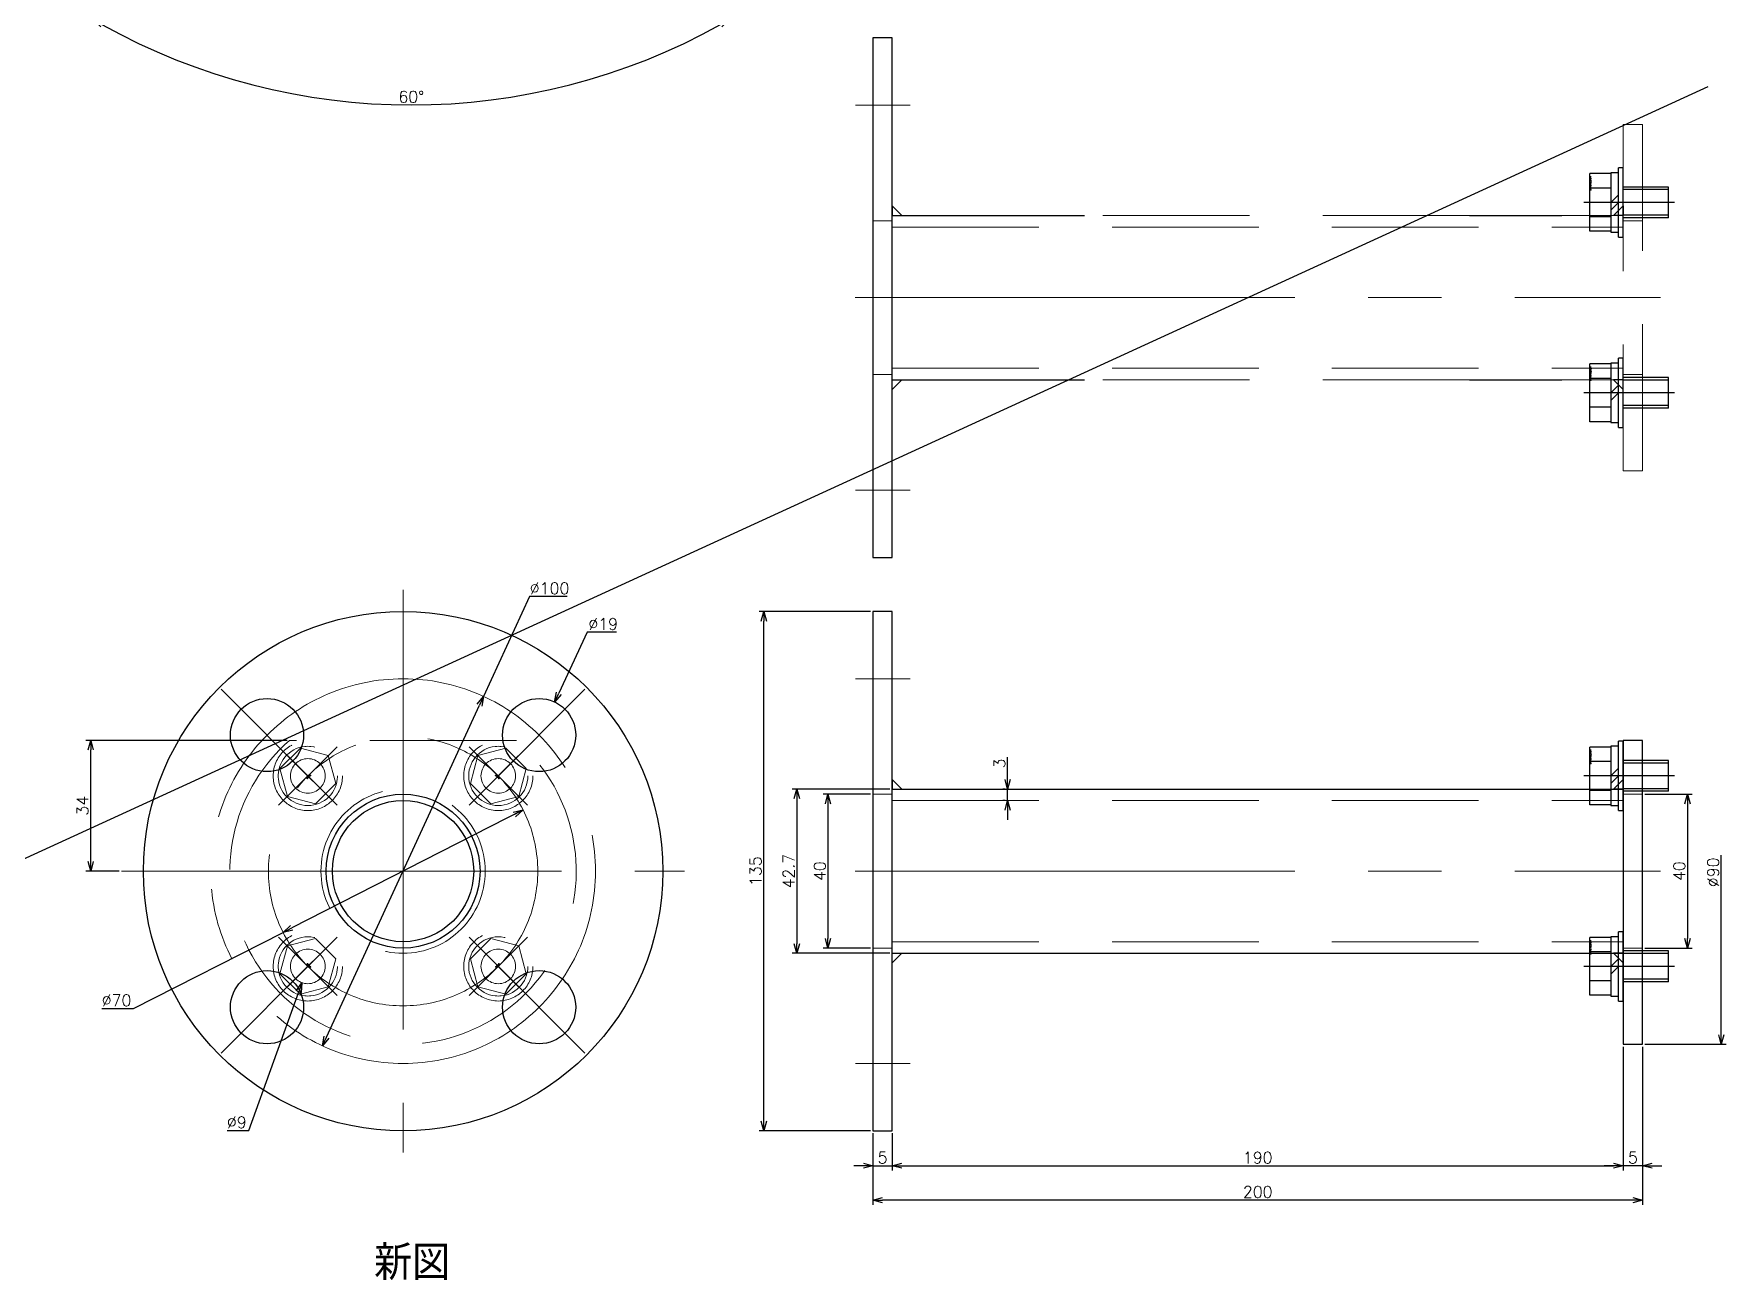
# Model space of a CAD drawing. Header units: millimetres. Extents: x -16130 to 36813, y -8099 to 27484.
# Drawn here: x 19631.4 to 20071.3, y 16841 to 17165 of the extents above; entities that cross this region are included whole.
import ezdxf

# ---------------------------------------------------------------- set-up
doc = ezdxf.new("R2010")
doc.units = ezdxf.units.MM
doc.header["$LTSCALE"] = 6
doc.header["$PDMODE"] = 99
doc.header["$PDSIZE"] = 1
doc.linetypes.add('CENTER2', pattern=[28.575, 19.05, -3.175, 3.175, -3.175])
doc.linetypes.add('HIDDEN', pattern=[9.525, 6.35, -3.175])
for name, color, linetype, lineweight in [('01_NORMAL', 7, 'Continuous', 25), ('04_HIDDEN', 2, 'HIDDEN', 13), ('05_CENTER', 4, 'CENTER2', 13), ('07_TEXT', 3, 'Continuous', 13), ('08_DIM', 3, 'Continuous', 13)]:
    doc.layers.add(name, color=color, linetype=linetype, lineweight=lineweight)
doc.layers.add('10_DRAFT', color=8, linetype='Continuous', lineweight=0, plot=False)
doc.styles.add('KSS_TXT', font='txt.shx', dxfattribs={"bigfont": 'extfont2.shx'})
doc.styles.add('KSS_TXT_L', font='txt.shx', dxfattribs={"height": 3, "bigfont": 'extfont2.shx'})
doc.dimstyles.new('KSS_DIM', dxfattribs={"dimtxt": 3, "dimasz": 2.5, "dimexe": 1.25, "dimexo": 0.625, "dimtad": 1, "dimdsep": 46, "dimtxsty": 'KSS_TXT', "dimblk": 'OPEN30', "dimcen": 0, "dimazin": 2, "dimtfac": 0.75, "dimtmove": 0, "dimatfit": 3, "dimldrblk": 'OPEN30', "dimfxl": 1, "dimtolj": 1, "dimarcsym": 0})
doc.dimstyles.new('KSS_DIM$3', dxfattribs={"dimtxt": 3, "dimasz": 2.5, "dimexe": 1.25, "dimexo": 0.625, "dimtad": 1, "dimtih": 1, "dimtoh": 1, "dimdsep": 46, "dimtxsty": 'KSS_TXT', "dimblk": 'OPEN30', "dimcen": 0, "dimazin": 2, "dimtfac": 0.75, "dimtofl": 0, "dimtmove": 0, "dimatfit": 3, "dimldrblk": 'OPEN30', "dimfxl": 1, "dimtolj": 1, "dimarcsym": 0})

# ---------------------------------------------------------------- blocks, each defined once
blk = doc.blocks.new('_Open30')
at = {"color": 0, "linetype": 'ByBlock', "lineweight": -2}
for p, q in [((-1, 0.27), (0, 0)), ((0, 0), (-1, -0.27)), ((0, 0), (-1, 0))]:
    blk.add_line(p, q, dxfattribs=at)
blk = doc.blocks.new('*D3506')
at = {"layer": '08_DIM', "color": 0, "lineweight": -2, "transparency": 16777216}
for p, q in [((20070.01, 16904.83), (20070.01, 16951.46)), ((20050.14, 16902.33), (20071.26, 16902.33))]:
    blk.add_line(p, q, dxfattribs=at)
at = {"layer": 'Defpoints', "color": 0, "transparency": 16777216}
for p in [(20044.52, 16947.33), (20070.01, 16947.33), (20049.52, 16902.33)]:
    blk.add_point(p, dxfattribs=at)
at = {"layer": '08_DIM', "color": 0, "lineweight": -2, "transparency": 16777216, "xscale": 2.5, "yscale": 2.5, "zscale": 2.5, "rotation": 270}
blk.add_blockref('_Open30', (20070.01, 16902.33), dxfattribs=at)
at = {"layer": '08_DIM', "color": 0, "transparency": 16777216, "insert": (20067.89, 16947.03), "char_height": 3, "attachment_point": 5, "rotation": 90, "style": 'KSS_TXT'}
blk.add_mtext('\\A1;%%C90', dxfattribs=at)
blk = doc.blocks.new('_None')
blk = doc.blocks.new('A$C684B73BF')
at = {"color": 0}
for centre, radius in [((0, 0), 67.5), ((-35.36, 35.36), 9.5), ((35.36, 35.36), 9.5), ((0, 0), 20), ((0, 0), 18.35), ((-35.36, -35.36), 9.5), ((35.36, -35.36), 9.5)]:
    blk.add_circle(centre, radius, dxfattribs=at)
at = {"layer": '04_HIDDEN'}
blk.add_line((29.48, 34), (-29.48, 34), dxfattribs=at)
for centre, radius in [((-24.75, 24.75), 4.5), ((24.75, 24.75), 4.5), ((0, 0), 21.35), ((-24.75, -24.75), 4.5), ((24.75, -24.75), 4.5)]:
    blk.add_circle(centre, radius, dxfattribs=at)
blk.add_arc((0, 0), 45, 130.9261, 49.0739, dxfattribs=at)
at = {"layer": '05_CENTER'}
for p, q in [((0, 73.14), (0, -73.14)), ((-23.43, 23.43), (-47.28, 47.28)), ((23.43, 23.43), (47.28, 47.28)), ((-29.94, 29.94), (-19.56, 19.56)), ((29.94, 29.94), (19.56, 19.56)), ((-73.14, 0), (73.14, 0)), ((-29.94, -29.94), (-19.56, -19.56)), ((29.94, -29.94), (19.56, -19.56)), ((-23.43, -23.43), (-47.28, -47.28)), ((23.43, -23.43), (47.28, -47.28))]:
    blk.add_line(p, q, dxfattribs=at)
for radius in [50, 35]:
    blk.add_circle((0, 0), radius, dxfattribs=at)
blk = doc.blocks.new('*D3676')
at = {"layer": '08_DIM', "color": 0, "lineweight": -2, "transparency": 16777216}
for p, q in [((19775.27, 17009.43), (19767.84, 16993.56)), ((19782.9, 17009.43), (19775.27, 17009.43))]:
    blk.add_line(p, q, dxfattribs=at)
at = {"layer": 'Defpoints', "color": 0, "transparency": 16777216}
for p in [(19766.78, 16991.29), (19758.72, 16974.09)]:
    blk.add_point(p, dxfattribs=at)
at = {"layer": '08_DIM', "color": 0, "lineweight": -2, "transparency": 16777216, "xscale": 2.5, "yscale": 2.5, "zscale": 2.5, "rotation": 244.9040557583574}
blk.add_blockref('_Open30', (19766.78, 16991.29), dxfattribs=at)
at = {"layer": '08_DIM', "color": 0, "transparency": 16777216, "insert": (19779.4, 17011.55), "char_height": 3, "attachment_point": 5, "style": 'KSS_TXT'}
blk.add_mtext('\\A1;%%C19', dxfattribs=at)
blk = doc.blocks.new('*D3677')
at = {"layer": '08_DIM', "color": 0, "lineweight": -2, "transparency": 16777216}
for p, q in [((19760.28, 17018.71), (19748.32, 16992.74)), ((19770.03, 17018.71), (19760.28, 17018.71)), ((19706.47, 16901.92), (19747.27, 16990.47))]:
    blk.add_line(p, q, dxfattribs=at)
at = {"layer": 'Defpoints', "color": 0, "transparency": 16777216}
for p in [(19748.32, 16992.74), (19706.47, 16901.92)]:
    blk.add_point(p, dxfattribs=at)
at = {"layer": '08_DIM', "color": 0, "lineweight": -2, "transparency": 16777216, "xscale": 2.5, "yscale": 2.5, "zscale": 2.5}
for p, rotation in [((19748.32, 16992.74), 65.26226660859625), ((19706.47, 16901.92), 245.2622666085962)]:
    blk.add_blockref('_Open30', p, dxfattribs=dict(at, rotation=rotation))
at = {"layer": '08_DIM', "color": 0, "transparency": 16777216, "insert": (19765.47, 17020.83), "char_height": 3, "attachment_point": 5, "style": 'KSS_TXT'}
blk.add_mtext('\\A1;%%C100', dxfattribs=at)
blk = doc.blocks.new('*D3678')
at = {"layer": '08_DIM', "color": 0, "lineweight": -2, "transparency": 16777216}
for p, q in [((19687.31, 16879.92), (19700.28, 16916)), ((19681.68, 16879.92), (19687.31, 16879.92))]:
    blk.add_line(p, q, dxfattribs=at)
at = {"layer": 'Defpoints', "color": 0, "transparency": 16777216}
for p in [(19704.17, 16926.82), (19701.12, 16918.35)]:
    blk.add_point(p, dxfattribs=at)
at = {"layer": '08_DIM', "color": 0, "lineweight": -2, "transparency": 16777216, "xscale": 2.5, "yscale": 2.5, "zscale": 2.5, "rotation": 70.22407814326742}
blk.add_blockref('_Open30', (19701.12, 16918.35), dxfattribs=at)
at = {"layer": '08_DIM', "color": 0, "transparency": 16777216, "insert": (19684.18, 16882.04), "char_height": 3, "attachment_point": 5, "style": 'KSS_TXT'}
blk.add_mtext('\\A1;%%C9', dxfattribs=at)
blk = doc.blocks.new('*D3679')
at = {"layer": '08_DIM', "color": 0, "lineweight": -2, "transparency": 16777216}
for p, q in [((19758.57, 16963.23), (19698.44, 16932.57)), ((19657.35, 16911.61), (19696.22, 16931.43)), ((19649.1, 16911.61), (19657.35, 16911.61))]:
    blk.add_line(p, q, dxfattribs=at)
at = {"layer": 'Defpoints', "color": 0, "transparency": 16777216}
for p in [(19758.57, 16963.23), (19696.22, 16931.43)]:
    blk.add_point(p, dxfattribs=at)
at = {"layer": '08_DIM', "color": 0, "lineweight": -2, "transparency": 16777216, "xscale": 2.5, "yscale": 2.5, "zscale": 2.5}
for p, rotation in [((19758.57, 16963.23), 27.01951214676804), ((19696.22, 16931.43), 207.019512146768)]:
    blk.add_blockref('_Open30', p, dxfattribs=dict(at, rotation=rotation))
at = {"layer": '08_DIM', "color": 0, "transparency": 16777216, "insert": (19652.91, 16913.74), "char_height": 3, "attachment_point": 5, "style": 'KSS_TXT'}
blk.add_mtext('\\A1;%%C70', dxfattribs=at)
blk = doc.blocks.new('*D3680')
at = {"layer": '08_DIM', "color": 0, "lineweight": -2, "transparency": 16777216}
for p, q in [((19848.89, 16967.33), (19836.58, 16967.33)), ((19837.83, 16964.83), (19837.83, 16929.83)), ((19848.89, 16927.33), (19836.58, 16927.33))]:
    blk.add_line(p, q, dxfattribs=at)
at = {"layer": 'Defpoints', "color": 0, "transparency": 16777216}
for p in [(19849.52, 16967.33), (19837.83, 16927.33), (19849.52, 16927.33)]:
    blk.add_point(p, dxfattribs=at)
at = {"layer": '08_DIM', "color": 0, "lineweight": -2, "transparency": 16777216, "xscale": 2.5, "yscale": 2.5, "zscale": 2.5}
for p, rotation in [((19837.83, 16967.33), 90), ((19837.83, 16927.33), 270)]:
    blk.add_blockref('_Open30', p, dxfattribs=dict(at, rotation=rotation))
at = {"layer": '08_DIM', "color": 0, "transparency": 16777216, "insert": (19835.71, 16947.33), "char_height": 3, "attachment_point": 5, "rotation": 90, "style": 'KSS_TXT'}
blk.add_mtext('\\A1;40', dxfattribs=at)
blk = doc.blocks.new('*D3681')
at = {"layer": '08_DIM', "color": 0, "lineweight": -2, "transparency": 16777216}
for p, q in [((19853.89, 16968.68), (19828.5, 16968.68)), ((19829.75, 16966.18), (19829.75, 16928.48)), ((19853.89, 16925.98), (19828.5, 16925.98))]:
    blk.add_line(p, q, dxfattribs=at)
at = {"layer": 'Defpoints', "color": 0, "transparency": 16777216}
for p in [(19854.52, 16968.68), (19829.75, 16925.98), (19854.52, 16925.98)]:
    blk.add_point(p, dxfattribs=at)
at = {"layer": '08_DIM', "color": 0, "lineweight": -2, "transparency": 16777216, "xscale": 2.5, "yscale": 2.5, "zscale": 2.5}
for p, rotation in [((19829.75, 16968.68), 90), ((19829.75, 16925.98), 270)]:
    blk.add_blockref('_Open30', p, dxfattribs=dict(at, rotation=rotation))
at = {"layer": '08_DIM', "color": 0, "transparency": 16777216, "insert": (19827.62, 16947.33), "char_height": 3, "attachment_point": 5, "rotation": 90, "style": 'KSS_TXT'}
blk.add_mtext('\\A1;42.7', dxfattribs=at)
blk = doc.blocks.new('*D3682')
at = {"layer": '08_DIM', "color": 0, "lineweight": -2, "transparency": 16777216}
for p, q in [((19884.52, 16971.18), (19884.52, 16976.93)), ((19883.89, 16968.68), (19883.27, 16968.68)), ((19883.89, 16965.68), (19883.27, 16965.68)), ((19884.52, 16965.68), (19884.52, 16968.68)), ((19884.52, 16963.18), (19884.52, 16960.68))]:
    blk.add_line(p, q, dxfattribs=at)
at = {"layer": 'Defpoints', "color": 0, "transparency": 16777216}
for p in [(19884.52, 16968.68), (19884.52, 16968.68), (19884.52, 16965.68)]:
    blk.add_point(p, dxfattribs=at)
at = {"layer": '08_DIM', "color": 0, "lineweight": -2, "transparency": 16777216, "xscale": 2.5, "yscale": 2.5, "zscale": 2.5}
for p, rotation in [((19884.52, 16968.68), 270), ((19884.52, 16965.68), 90)]:
    blk.add_blockref('_Open30', p, dxfattribs=dict(at, rotation=rotation))
at = {"layer": '08_DIM', "color": 0, "transparency": 16777216, "insert": (19882.39, 16975.31), "char_height": 3, "attachment_point": 5, "rotation": 90, "style": 'KSS_TXT'}
blk.add_mtext('\\A1;3', dxfattribs=at)
blk = doc.blocks.new('*D3683')
at = {"layer": '08_DIM', "color": 0, "lineweight": -2, "transparency": 16777216}
for p, q in [((19848.89, 17014.83), (19819.91, 17014.83)), ((19821.16, 16882.33), (19821.16, 17012.33)), ((19848.89, 16879.83), (19819.91, 16879.83))]:
    blk.add_line(p, q, dxfattribs=at)
at = {"layer": 'Defpoints', "color": 0, "transparency": 16777216}
for p in [(19821.16, 17014.83), (19849.52, 17014.83), (19849.52, 16879.83)]:
    blk.add_point(p, dxfattribs=at)
at = {"layer": '08_DIM', "color": 0, "lineweight": -2, "transparency": 16777216, "xscale": 2.5, "yscale": 2.5, "zscale": 2.5}
for p, rotation in [((19821.16, 17014.83), 90), ((19821.16, 16879.83), 270)]:
    blk.add_blockref('_Open30', p, dxfattribs=dict(at, rotation=rotation))
at = {"layer": '08_DIM', "color": 0, "transparency": 16777216, "insert": (19819.03, 16947.33), "char_height": 3, "attachment_point": 5, "rotation": 90, "style": 'KSS_TXT'}
blk.add_mtext('\\A1;135', dxfattribs=at)
blk = doc.blocks.new('*D3684')
at = {"layer": '08_DIM', "color": 0, "lineweight": -2, "transparency": 16777216}
for p, q in [((19697.29, 16981.33), (19644.95, 16981.33)), ((19646.2, 16949.83), (19646.2, 16978.83)), ((19653.63, 16947.33), (19644.95, 16947.33))]:
    blk.add_line(p, q, dxfattribs=at)
at = {"layer": 'Defpoints', "color": 0, "transparency": 16777216}
for p in [(19646.2, 16981.33), (19697.92, 16981.33), (19654.25, 16947.33)]:
    blk.add_point(p, dxfattribs=at)
at = {"layer": '08_DIM', "color": 0, "lineweight": -2, "transparency": 16777216, "xscale": 2.5, "yscale": 2.5, "zscale": 2.5}
for p, rotation in [((19646.2, 16981.33), 90), ((19646.2, 16947.33), 270)]:
    blk.add_blockref('_Open30', p, dxfattribs=dict(at, rotation=rotation))
at = {"layer": '08_DIM', "color": 0, "transparency": 16777216, "insert": (19644.07, 16964.33), "char_height": 3, "attachment_point": 5, "rotation": 90, "style": 'KSS_TXT'}
blk.add_mtext('\\A1;34', dxfattribs=at)
blk = doc.blocks.new('*D3686')
at = {"layer": '08_DIM', "color": 0, "lineweight": -2, "transparency": 16777216}
for p, q in [((20044.52, 16901.71), (20044.52, 16869.52)), ((20049.52, 16901.71), (20049.52, 16869.52)), ((20042.02, 16870.77), (20039.52, 16870.77)), ((20049.52, 16870.77), (20044.52, 16870.77)), ((20052.02, 16870.77), (20054.52, 16870.77))]:
    blk.add_line(p, q, dxfattribs=at)
at = {"layer": 'Defpoints', "color": 0, "transparency": 16777216}
for p in [(20044.52, 16902.33), (20049.52, 16902.33), (20044.52, 16870.77)]:
    blk.add_point(p, dxfattribs=at)
at = {"layer": '08_DIM', "color": 0, "lineweight": -2, "transparency": 16777216, "xscale": 2.5, "yscale": 2.5, "zscale": 2.5}
blk.add_blockref('_Open30', (20044.52, 16870.77), dxfattribs=at)
at = {"layer": '08_DIM', "color": 0, "lineweight": -2, "transparency": 16777216, "xscale": 2.5, "yscale": 2.5, "zscale": 2.5, "rotation": 180}
blk.add_blockref('_Open30', (20049.52, 16870.77), dxfattribs=at)
at = {"layer": '08_DIM', "color": 0, "transparency": 16777216, "insert": (20047.02, 16872.89), "char_height": 3, "attachment_point": 5, "style": 'KSS_TXT'}
blk.add_mtext('\\A1;5', dxfattribs=at)
blk = doc.blocks.new('*D3687')
at = {"layer": '08_DIM', "color": 0, "lineweight": -2, "transparency": 16777216}
for p, q in [((20049.52, 16901.71), (20049.52, 16860.59)), ((19849.52, 16879.21), (19849.52, 16860.59)), ((20047.02, 16861.84), (19852.02, 16861.84))]:
    blk.add_line(p, q, dxfattribs=at)
at = {"layer": 'Defpoints', "color": 0, "transparency": 16777216}
for p in [(20049.52, 16902.33), (19849.52, 16879.83), (19849.52, 16861.84)]:
    blk.add_point(p, dxfattribs=at)
at = {"layer": '08_DIM', "color": 0, "lineweight": -2, "transparency": 16777216, "xscale": 2.5, "yscale": 2.5, "zscale": 2.5, "rotation": 180}
blk.add_blockref('_Open30', (19849.52, 16861.84), dxfattribs=at)
at = {"layer": '08_DIM', "color": 0, "lineweight": -2, "transparency": 16777216, "xscale": 2.5, "yscale": 2.5, "zscale": 2.5}
blk.add_blockref('_Open30', (20049.52, 16861.84), dxfattribs=at)
at = {"layer": '08_DIM', "color": 0, "transparency": 16777216, "insert": (19949.52, 16863.97), "char_height": 3, "attachment_point": 5, "style": 'KSS_TXT'}
blk.add_mtext('\\A1;200', dxfattribs=at)
blk = doc.blocks.new('*D3688')
at = {"layer": '08_DIM', "color": 0, "lineweight": -2, "transparency": 16777216}
for p, q in [((19849.52, 16879.21), (19849.52, 16869.52)), ((19854.52, 16879.21), (19854.52, 16869.52)), ((19847.02, 16870.77), (19844.52, 16870.77)), ((19849.52, 16870.77), (19854.52, 16870.77)), ((19857.02, 16870.77), (19859.52, 16870.77))]:
    blk.add_line(p, q, dxfattribs=at)
at = {"layer": 'Defpoints', "color": 0, "transparency": 16777216}
for p in [(19849.52, 16879.83), (19854.52, 16879.83), (19854.52, 16870.77)]:
    blk.add_point(p, dxfattribs=at)
at = {"layer": '08_DIM', "color": 0, "lineweight": -2, "transparency": 16777216, "xscale": 2.5, "yscale": 2.5, "zscale": 2.5}
blk.add_blockref('_Open30', (19849.52, 16870.77), dxfattribs=at)
at = {"layer": '08_DIM', "color": 0, "lineweight": -2, "transparency": 16777216, "xscale": 2.5, "yscale": 2.5, "zscale": 2.5, "rotation": 180}
blk.add_blockref('_Open30', (19854.52, 16870.77), dxfattribs=at)
at = {"layer": '08_DIM', "color": 0, "transparency": 16777216, "insert": (19852.02, 16872.89), "char_height": 3, "attachment_point": 5, "style": 'KSS_TXT'}
blk.add_mtext('\\A1;5', dxfattribs=at)
blk = doc.blocks.new('*D3689')
at = {"layer": '08_DIM', "color": 0, "lineweight": -2, "transparency": 16777216}
for p, q in [((20044.52, 16901.71), (20044.52, 16869.52)), ((19854.52, 16879.21), (19854.52, 16869.52)), ((19857.02, 16870.77), (20042.02, 16870.77))]:
    blk.add_line(p, q, dxfattribs=at)
at = {"layer": 'Defpoints', "color": 0, "transparency": 16777216}
for p in [(20044.52, 16902.33), (19854.52, 16879.83), (20044.52, 16870.77)]:
    blk.add_point(p, dxfattribs=at)
at = {"layer": '08_DIM', "color": 0, "lineweight": -2, "transparency": 16777216, "xscale": 2.5, "yscale": 2.5, "zscale": 2.5, "rotation": 180}
blk.add_blockref('_Open30', (19854.52, 16870.77), dxfattribs=at)
at = {"layer": '08_DIM', "color": 0, "lineweight": -2, "transparency": 16777216, "xscale": 2.5, "yscale": 2.5, "zscale": 2.5}
blk.add_blockref('_Open30', (20044.52, 16870.77), dxfattribs=at)
at = {"layer": '08_DIM', "color": 0, "transparency": 16777216, "insert": (19949.52, 16872.89), "char_height": 3, "attachment_point": 5, "style": 'KSS_TXT'}
blk.add_mtext('\\A1;190', dxfattribs=at)
blk = doc.blocks.new('*D3690')
at = {"layer": '08_DIM', "color": 0, "lineweight": -2, "transparency": 16777216}
for p, q in [((20050.14, 16967.33), (20062.45, 16967.33)), ((20061.2, 16964.83), (20061.2, 16929.83)), ((20050.14, 16927.33), (20062.45, 16927.33))]:
    blk.add_line(p, q, dxfattribs=at)
at = {"layer": 'Defpoints', "color": 0, "transparency": 16777216}
for p in [(20049.52, 16967.33), (20049.52, 16927.33), (20061.2, 16927.33)]:
    blk.add_point(p, dxfattribs=at)
at = {"layer": '08_DIM', "color": 0, "lineweight": -2, "transparency": 16777216, "xscale": 2.5, "yscale": 2.5, "zscale": 2.5}
for p, rotation in [((20061.2, 16967.33), 90), ((20061.2, 16927.33), 270)]:
    blk.add_blockref('_Open30', p, dxfattribs=dict(at, rotation=rotation))
at = {"layer": '08_DIM', "color": 0, "transparency": 16777216, "insert": (20059.07, 16947.33), "char_height": 3, "attachment_point": 5, "rotation": 90, "style": 'KSS_TXT'}
blk.add_mtext('\\A1;40', dxfattribs=at)
blk = doc.blocks.new('A$C684B765D')
at = {"color": 0}
for p, q in [((-195, 21.35), (-5, 21.35)), ((-195, -21.35), (-5, -21.35))]:
    blk.add_line(p, q, dxfattribs=at)
blk.add_lwpolyline([(-195, 67.5), (-200, 67.5), (-200, -67.5), (-195, -67.5)], close=True, dxfattribs=at)
at = {"color": 3}
for points in [[(-195, 21.35), (-192.5, 21.35), (-192.5, 21.35), (-195, 23.85)], [(-5, 21.35), (-7.5, 21.35), (-7.5, 21.35), (-5, 23.85)], [(-195, -21.35), (-192.5, -21.35), (-192.5, -21.35), (-195, -23.85)], [(-5, -21.35), (-7.5, -21.35), (-7.5, -21.35), (-5, -23.85)]]:
    blk.add_lwpolyline(points, close=True, dxfattribs=at)
at = {"layer": '01_NORMAL'}
blk.add_lwpolyline([(0, 34), (-5, 34), (-5, -45), (0, -45)], close=True, dxfattribs=at)
at = {"layer": '04_HIDDEN'}
for p, q in [((-195, 20), (-200, 20)), ((-195, 18.35), (-5, 18.35)), ((-5, 20), (0, 20)), ((-195, -20), (-200, -20)), ((-195, -18.35), (-5, -18.35)), ((-5, -20), (0, -20))]:
    blk.add_line(p, q, dxfattribs=at)
at = {"layer": '05_CENTER'}
for p, q in [((-190.34, 50), (-204.57, 50)), ((4.66, 24.75), (-9.57, 24.75)), ((-204.62, 0), (4.68, 0)), ((4.66, -24.75), (-9.57, -24.75)), ((-190.34, -50), (-204.57, -50))]:
    blk.add_line(p, q, dxfattribs=at)
blk = doc.blocks.new('A$C4F344C99_1')
at = {"color": 0, "linetype": 'CENTER2'}
blk.add_line((0, -13.3), (0, 10.2), dxfattribs=at)
at = {"color": 0}
for p, q in [((-7.51, 8.7), (7.51, 8.7)), ((-7.51, 3.2), (-7.51, 8.7)), ((-3.75, 3.2), (-3.75, 8.7)), ((3.75, 3.2), (3.75, 8.7)), ((7.51, 3.2), (7.51, 8.7)), ((-9, 1.2), (9, 1.2)), ((-9, 1.2), (-9, 0)), ((-9, 0), (9, 0)), ((-7.7, 3.2), (-7.7, 1.2)), ((7.7, 3.2), (-7.7, 3.2)), ((0, 1.2), (-2, 3.2)), ((0, 3.2), (2, 1.2)), ((7.7, 1.2), (7.7, 3.2)), ((9, 0), (9, 1.2))]:
    blk.add_line(p, q, dxfattribs=at)
at = {"color": 0, "linetype": 'HIDDEN'}
for p, q in [((-4, -11.8), (-4, 0)), ((-3.32, -11.8), (-3.32, 0)), ((3.32, -11.8), (3.32, 0)), ((4, -11.8), (4, 0)), ((-4, -11.8), (4, -11.8))]:
    blk.add_line(p, q, dxfattribs=at)
at = {"layer": '10_DRAFT', "style": 'KSS_TXT_L'}
blk.add_text('BT-M8x15L,SW,PW', height=0.3, dxfattribs=at).set_placement((3.13, 8.36))
blk = doc.blocks.new('A$C67FD2836_1_1_1_1')
at = {"color": 0, "linetype": 'CENTER2'}
for p, q in [((0, -10.75), (0, 10.75)), ((-10.75, 0), (10.75, 0))]:
    blk.add_line(p, q, dxfattribs=at)
at = {"color": 0}
for p, q in [((-7.51, 0), (-3.75, 6.5)), ((-3.75, 6.5), (3.75, 6.5)), ((3.75, 6.5), (7.51, 0)), ((-3.75, -6.5), (-7.51, 0)), ((7.51, 0), (3.75, -6.5)), ((3.75, -6.5), (-3.75, -6.5))]:
    blk.add_line(p, q, dxfattribs=at)
for radius in [9, 7.7]:
    blk.add_circle((0, 0), radius, dxfattribs=at)
at = {"layer": '10_DRAFT', "style": 'KSS_TXT_L'}
blk.add_text('BT-M8', height=0.3, dxfattribs=at).set_placement((-0.69, -0.48))
blk = doc.blocks.new('*D3791')
at = {"layer": '08_DIM', "color": 0, "lineweight": -2, "transparency": 16777216}
for p, q in [((19664.55, 17199.04), (19646.34, 17167.51)), ((19794.51, 17199.04), (19812.72, 17167.51))]:
    blk.add_line(p, q, dxfattribs=at)
blk.add_arc((19729.53, 17311.6), 165.13, 240.8674, 299.1326, dxfattribs=at)
at = {"layer": 'Defpoints', "color": 0, "transparency": 16777216}
for p in [(19674.2, 17215.76), (19784.86, 17215.76), (19664.86, 17199.59), (19794.2, 17199.58), (19700.86, 17148.97)]:
    blk.add_point(p, dxfattribs=at)
at = {"layer": '08_DIM', "color": 0, "lineweight": -2, "transparency": 16777216, "xscale": 2.5, "yscale": 2.5, "zscale": 2.5}
for p, rotation in [((19646.96, 17168.59), 150.4337151135346), ((19812.1, 17168.59), 29.56628488648488)]:
    blk.add_blockref('_Open30', p, dxfattribs=dict(at, rotation=rotation))
at = {"layer": '08_DIM', "color": 0, "transparency": 16777216, "insert": (19729.53, 17148.59), "char_height": 3, "attachment_point": 5, "style": 'KSS_TXT'}
blk.add_mtext('\\A1;60%%d', dxfattribs=at)
blk = doc.blocks.new('A$C684CE41A')
at = {"color": 0}
for p, q in [((-195, 21.35), (-145, 21.35)), ((-45, 21.35), (-21, 21.35)), ((-195, -21.35), (-145, -21.35)), ((-45, -21.35), (-21, -21.35))]:
    blk.add_line(p, q, dxfattribs=at)
blk.add_lwpolyline([(-195, 67.5), (-200, 67.5), (-200, -67.5), (-195, -67.5)], close=True, dxfattribs=at)
at = {"color": 3}
for points in [[(-195, 21.35), (-192.5, 21.35), (-192.5, 21.35), (-195, 23.85)], [(-5, 21.35), (-7.5, 21.35), (-7.5, 21.35), (-5, 23.85)], [(-195, -21.35), (-192.5, -21.35), (-192.5, -21.35), (-195, -23.85)], [(-5, -21.35), (-7.5, -21.35), (-7.5, -21.35), (-5, -23.85)]]:
    blk.add_lwpolyline(points, close=True, dxfattribs=at)
at = {"layer": '04_HIDDEN'}
for p, q in [((-195, 20), (-200, 20)), ((-195, 18.35), (-5, 18.35)), ((-45, 21.35), (-145, 21.35)), ((-5, 21.35), (-21, 21.35)), ((-5, 20), (0, 20)), ((-195, -20), (-200, -20)), ((-195, -18.35), (-5, -18.35)), ((-45, -21.35), (-145, -21.35)), ((-5, -21.35), (-21, -21.35)), ((-5, -20), (0, -20))]:
    blk.add_line(p, q, dxfattribs=at)
blk.add_lwpolyline([(0, 45), (-5, 45), (-5, -45), (0, -45)], close=True, dxfattribs=at)
at = {"layer": '05_CENTER'}
for p, q in [((-190.34, 50), (-204.57, 50)), ((4.66, 24.75), (-9.57, 24.75)), ((-204.62, 0), (4.68, 0)), ((4.66, -24.75), (-9.57, -24.75)), ((-190.34, -50), (-204.57, -50))]:
    blk.add_line(p, q, dxfattribs=at)

msp = doc.modelspace()

# ---------------------------------------------------------------- linework, layer by layer
at = {"color": 2}
msp.add_line((20066.4837, 17151.20651), (19423.83831, 16856.53009), dxfattribs=at)

# ---------------------------------------------------------------- block references
for name, p in [('A$C684CE41A', (20049.51664, 17096.38903)), ('A$C684B73BF', (19727.39488, 16947.3331)), ('A$C684B765D', (20049.51664, 16947.3331))]:
    msp.add_blockref(name, p)
at = {"rotation": 90}
for p in [(20044.51664, 17121.13777), (20044.51664, 17071.64029), (20044.51664, 16972.08183), (20044.51664, 16922.58435)]:
    msp.add_blockref('A$C4F344C99_1', p, dxfattribs=at)
at = {"layer": '04_HIDDEN'}
for p, rotation in [((19702.64614, 16972.08183), 44.99999999999999), ((19752.14362, 16972.08183), 314.9999999999999), ((19702.64614, 16922.58436), 135), ((19752.14362, 16922.58436), 225)]:
    msp.add_blockref('A$C67FD2836_1_1_1_1', p, dxfattribs=dict(at, rotation=rotation))

# ---------------------------------------------------------------- texts
at = {"layer": '07_TEXT', "color": 1, "style": 'KSS_TXT'}
msp.add_text('新図', height=9, dxfattribs=at).set_placement((19719.85029, 16841.07533))

# ---------------------------------------------------------------- dimensions: what is measured, and where the dimension line sits
at = {"layer": '08_DIM'}
dim = msp.add_angular_dim_2l(base=(19700.85509, 17148.97352), line1=((19674.20119, 17215.76482), (19664.86014, 17199.58565)), line2=((19784.85955, 17215.76362), (19794.2006, 17199.58445)), dimstyle='KSS_DIM', dxfattribs=at)
dim.commit()
dim.dimension.update_dxf_attribs({"geometry": '*D3791', "text_midpoint": (19729.53002, 17148.58979)})
for p1, p2, override, picture, middle in [((19706.47161, 16901.92146), (19748.31814, 16992.74473), {"dimpost": '%%C<>', "dimtix": 1, "dimatfit": 2}, '*D3677', (19765.46882, 17018.70949)), ((19758.72093, 16974.08525), (19766.7795, 16991.29162), {"dimpost": '%%C<>'}, '*D3676', (19779.39953, 17009.42842)), ((19758.57469, 16963.23338), (19696.21506, 16931.43281), {"dimpost": '%%C<>', "dimtix": 1, "dimatfit": 2}, '*D3679', (19652.91376, 16911.61404)), ((19704.16868, 16926.81896), (19701.1236, 16918.34975), {"dimpost": '%%C<>'}, '*D3678', (19684.18009, 16879.91862))]:
    dim = msp.add_diameter_dim_2p(p1=p1, p2=p2, dimstyle='KSS_DIM$3', override=override, dxfattribs=at)
    dim.commit()
    dim.dimension.update_dxf_attribs({"geometry": picture, "text_midpoint": middle, "dimtype": 163})
for base, p1, p2, angle, picture, middle in [((19821.15589, 17014.8331), (19849.51664, 16879.8331), (19849.51664, 17014.8331), 90, '*D3683', (19819.02881, 16947.3331)), ((19646.19908, 16981.3331), (19654.25474, 16947.3331), (19697.91607, 16981.3331), 90, '*D3684', (19644.07408, 16964.3331)), ((19884.51664, 16968.6831), (19884.51664, 16965.6831), (19884.51664, 16968.6831), 90, '*D3682', (19882.39164, 16975.3081)), ((19829.7464, 16925.9831), (19854.51664, 16968.6831), (19854.51664, 16925.9831), 90, '*D3681', (19827.6214, 16947.3331)), ((19837.83388, 16927.3331), (19849.51664, 16967.3331), (19849.51664, 16927.3331), 90, '*D3680', (19835.70888, 16947.3331)), ((20061.1994, 16927.3331), (20049.51664, 16967.3331), (20049.51664, 16927.3331), 90, '*D3690', (20059.0744, 16947.3331)), ((19849.51664, 16861.84351), (20049.51664, 16902.3331), (19849.51664, 16879.8331), 180, '*D3687', (19949.51664, 16863.96851)), ((20044.51664, 16870.76762), (20049.51664, 16902.3331), (20044.51664, 16902.3331), 180, '*D3686', (20047.01664, 16872.89471)), ((19854.51664, 16870.76762), (19849.51664, 16879.8331), (19854.51664, 16879.8331), 180, '*D3688', (19852.01664, 16872.89471))]:
    dim = msp.add_linear_dim(base=base, p1=p1, p2=p2, angle=angle, dimstyle='KSS_DIM', dxfattribs=at)
    dim.commit()
    dim.dimension.update_dxf_attribs({"geometry": picture, "text_midpoint": middle})
dim = msp.add_linear_dim(base=(20070.01393, 16947.3331), p1=(20049.51664, 16902.3331), p2=(20044.51664, 16947.3331), angle=90, dimstyle='KSS_DIM', override={"dimscale": 1, "dimlfac": 2, "dimpost": '%%C<>', "dimblk2": 'None', "dimse2": 1, "dimsd2": 1}, dxfattribs=at)
dim.commit()
dim.dimension.update_dxf_attribs({"geometry": '*D3506', "text_midpoint": (20070.01393, 16947.02621), "dimtype": 160})
dim = msp.add_linear_dim(base=(20044.51664, 16870.76762), p1=(19854.51664, 16879.8331), p2=(20044.51664, 16902.3331), dimstyle='KSS_DIM', dxfattribs=at)
dim.commit()
dim.dimension.update_dxf_attribs({"geometry": '*D3689', "text_midpoint": (19949.51664, 16872.89262)})

doc.saveas('drawing.dxf')
